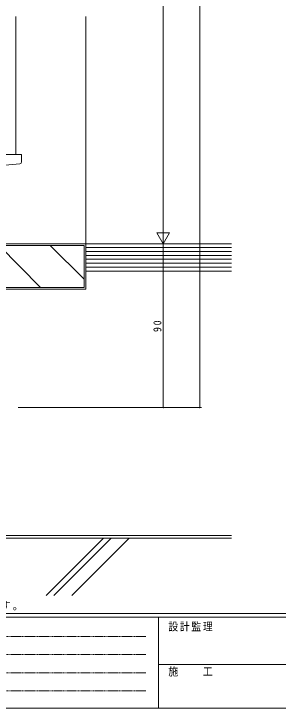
# Model space of a CAD drawing. Units: millimetres, scale not verified. Extents: x -567 to 567, y -403 to 403.
# Drawn here: x -274.1 to -129.1, y -403 to -21.6 of the extents above; entities that cross this region are included whole.
import ezdxf

# ---------------------------------------------------------------- set-up
doc = ezdxf.new("R2010")
doc.units = ezdxf.units.MM
doc.header["$LTSCALE"] = 2
doc.linetypes.add('USER1', pattern=[0.375, 0.25, -0.125])
for name, color, linetype, lineweight in [('0-1_YKK_ZWAK', 7, 'Continuous', 18), ('0-4_YKK_12', 2, 'Continuous', 18), ('0-5_YKK_13', 4, 'Continuous', 18), ('0-6_YKK_D', 6, 'Continuous', 18), ('0-7_YSS_K', 3, 'Continuous', 18)]:
    doc.layers.add(name, color=color, linetype=linetype, lineweight=lineweight)
doc.layers.add('0-2_USER1', color=7, linetype='Continuous')
doc.styles.add('ＭＳ ゴシック', font='')
doc.styles.get('ＭＳ ゴシック').set_extended_font_data('MS Gothic')

msp = doc.modelspace()

# ---------------------------------------------------------------- linework, layer by layer
at = {"layer": '0-1_YKK_ZWAK'}
for p, q in [((537.274, -351), (-562.726, -351)), ((483.274, -353), (-562.726, -353)), ((-194.726, -353), (-194.726, -403)), ((-194.726, -378.999), (-10.726, -378.999)), ((-562.726, -403), (483.274, -403))]:
    msp.add_line(p, q, dxfattribs=at)
at = {"layer": '0-1_YKK_ZWAK', "linetype": 'USER1'}
for p, q in [((-556.157, -363.732), (-201.596, -363.732)), ((-556.157, -373.63), (-201.596, -373.63)), ((-556.157, -383.528), (-201.596, -383.528)), ((-556.157, -393.426), (-201.596, -393.426))]:
    msp.add_line(p, q, dxfattribs=at)
at = {"layer": '0-4_YKK_12'}
msp.add_line((-272.989, -23.133), (-272.989, -98.883), dxfattribs=at)
at = {"layer": '0-5_YKK_13'}
for p, q in [((-332.419, -98.883), (-272.919, -98.883)), ((-270.219, -98.883), (-272.919, -98.883)), ((-269.919, -102.967), (-269.919, -99.183)), ((-328.293, -108.99), (-272.832, -104.138)), ((-272.832, -104.138), (-270.832, -103.963))]:
    msp.add_line(p, q, dxfattribs=at)
for centre, radius, start, end in [((-270.219, -99.183), 0.3, 0, 90), ((-270.919, -102.967), 1, 275, 0)]:
    msp.add_arc(centre, radius, start, end, dxfattribs=at)
at = {"layer": '0-6_YKK_D'}
for p, q in [((-172.119, 312.117), (-172.119, -237.883)), ((-192.119, 245.117), (-192.119, -140.883)), ((-192.119, -147.883), (-192.119, -135.759)), ((-188.619, -141.821), (-195.619, -141.821)), ((-192.119, -147.883), (-195.619, -141.821)), ((-192.119, -147.883), (-188.619, -141.821)), ((-231.619, -147.883), (-191.119, -147.883)), ((-228.119, -147.883), (-191.119, -147.883)), ((-192.119, -147.883), (-192.119, -237.883)), ((-271.788, -237.883), (-191.119, -237.883)), ((-231.619, -237.883), (-171.119, -237.883))]:
    msp.add_line(p, q, dxfattribs=at)
for centre, start, end in [((-192.119, -237.883), 90, 270), ((-192.119, -237.883), 270, 90), ((-172.119, -237.883), 90, 270), ((-172.119, -237.883), 270, 90)]:
    msp.add_arc(centre, 0.106, start, end, dxfattribs=at)
at = {"layer": '0-7_YSS_K'}
for p, q in [((-234.619, -23.133), (-234.619, -150.883)), ((-304.619, -147.883), (-234.619, -147.883)), ((-234.619, -147.883), (-234.619, -172.883)), ((-234.619, -147.883), (-234.619, -162.883)), ((-154.619, -147.883), (-234.619, -147.883)), ((-235.619, -148.883), (-303.619, -148.883)), ((-282.472, -148.883), (-259.472, -171.883)), ((-254.188, -148.883), (-235.619, -167.452)), ((-235.619, -171.883), (-235.619, -148.883)), ((-154.619, -150.026), (-234.619, -150.026)), ((-154.619, -152.169), (-234.619, -152.169)), ((-154.619, -154.312), (-234.619, -154.312)), ((-154.619, -156.455), (-234.619, -156.455)), ((-154.619, -158.598), (-234.619, -158.598)), ((-154.619, -160.74), (-234.619, -160.74)), ((-234.619, -162.883), (-154.619, -162.883)), ((-318.619, -171.883), (-235.619, -171.883)), ((-294.619, -308.184), (-154.619, -308.184)), ((-296.119, -309.684), (-154.619, -309.684)), ((-224.949, -309.684), (-256.461, -341.196)), ((-220.706, -309.684), (-252.218, -341.196)), ((-210.807, -309.684), (-242.319, -341.196))]:
    msp.add_line(p, q, dxfattribs=at)
msp.add_lwpolyline([(-319.619, -150.883), (-319.619, -172.883), (-234.619, -172.883)], dxfattribs=at)

# ---------------------------------------------------------------- texts
at = {"layer": '0-1_YKK_ZWAK', "char_height": 4.399, "attachment_point": 7, "style": 'ＭＳ ゴシック'}
for s, insert in [('\\T1.17;\\W0.9;設計監理', (-189.341, -360.904)), ('\\T1.17;\\W0.9;施\u3000\u3000工', (-189.341, -385.649))]:
    msp.add_mtext(s, dxfattribs=dict(at, insert=insert))
at = {"layer": '0-2_USER1', "insert": (-458.852, -349.479), "char_height": 4.399, "attachment_point": 7, "style": 'ＭＳ ゴシック'}
msp.add_mtext('\\T1.18;※ステンレスネットの場合、中桟なしは≦1500となります。', dxfattribs=at)
at = {"layer": '0-6_YKK_D', "color": 7, "insert": (-193.119, -196.403), "char_height": 4.399, "attachment_point": 7, "rotation": 90, "style": 'ＭＳ ゴシック'}
msp.add_mtext('\\T1.37;\\W0.9;90', dxfattribs=at)

doc.saveas('drawing.dxf')
